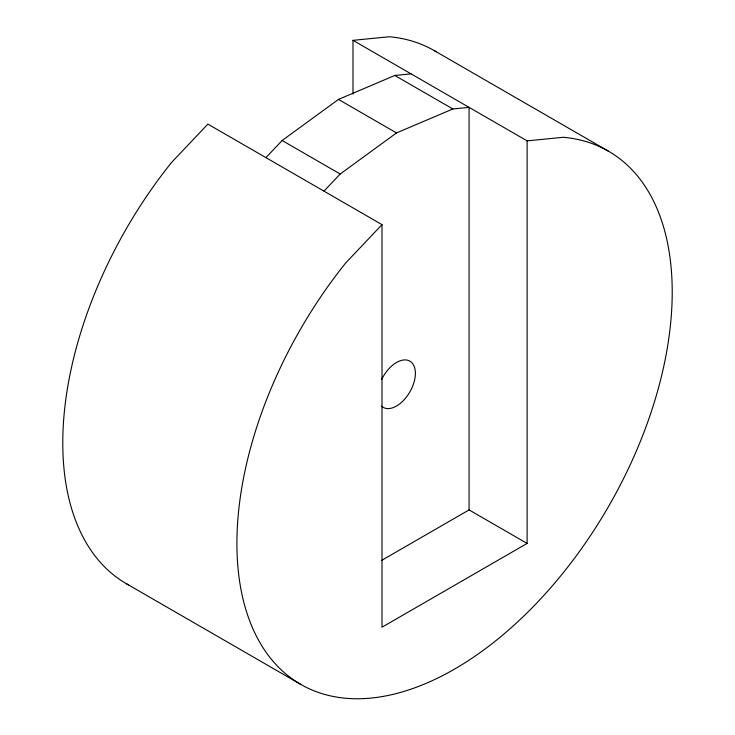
<?xml version="1.0" encoding="UTF-8"?>
<svg xmlns="http://www.w3.org/2000/svg" width="735" height="735" viewBox="0 0 735 735"><rect width="100%" height="100%" fill="white"/><g stroke="black" fill="none" stroke-linecap="round" stroke-linejoin="round"><path stroke-width="1.1" d="M265.932 157.63L282.148 140.504L338.477 99.418L394.814 75.457L411.03 73.849M323.97 191.137L340.186 174.02L396.523 132.925L452.852 108.973L469.068 107.365L469.068 509.915L381.612 560.41M128.441 584.885A307.809 177.714 -60 0 1 171.613 162.407L207.886 124.114L382.007 224.644L345.735 262.937A307.809 177.714 -60 0 0 287.826 675.575A307.809 177.714 -60 0 0 621.295 483.051A307.809 177.714 -60 0 0 563.387 137.28L527.114 140.872L352.993 40.342L352.993 94.08M527.114 140.872L527.114 543.431L382.007 627.203L382.007 224.644M352.993 40.342L389.265 36.75A307.809 177.714 -60 0 1 436.232 51.781M434.339 50.669L608.47 151.199M394.814 75.457L452.852 108.973M338.477 99.418L396.523 132.925M282.148 140.504L340.186 174.02M469.068 509.915L527.114 543.431M126.53 583.801L300.661 684.331M381.777 379.187A26.68 15.398 -60 0 1 409.441 360.922A26.68 15.398 -60 0 1 409.174 393.096A26.68 15.398 -60 0 1 381.557 406.152"/></g></svg>
